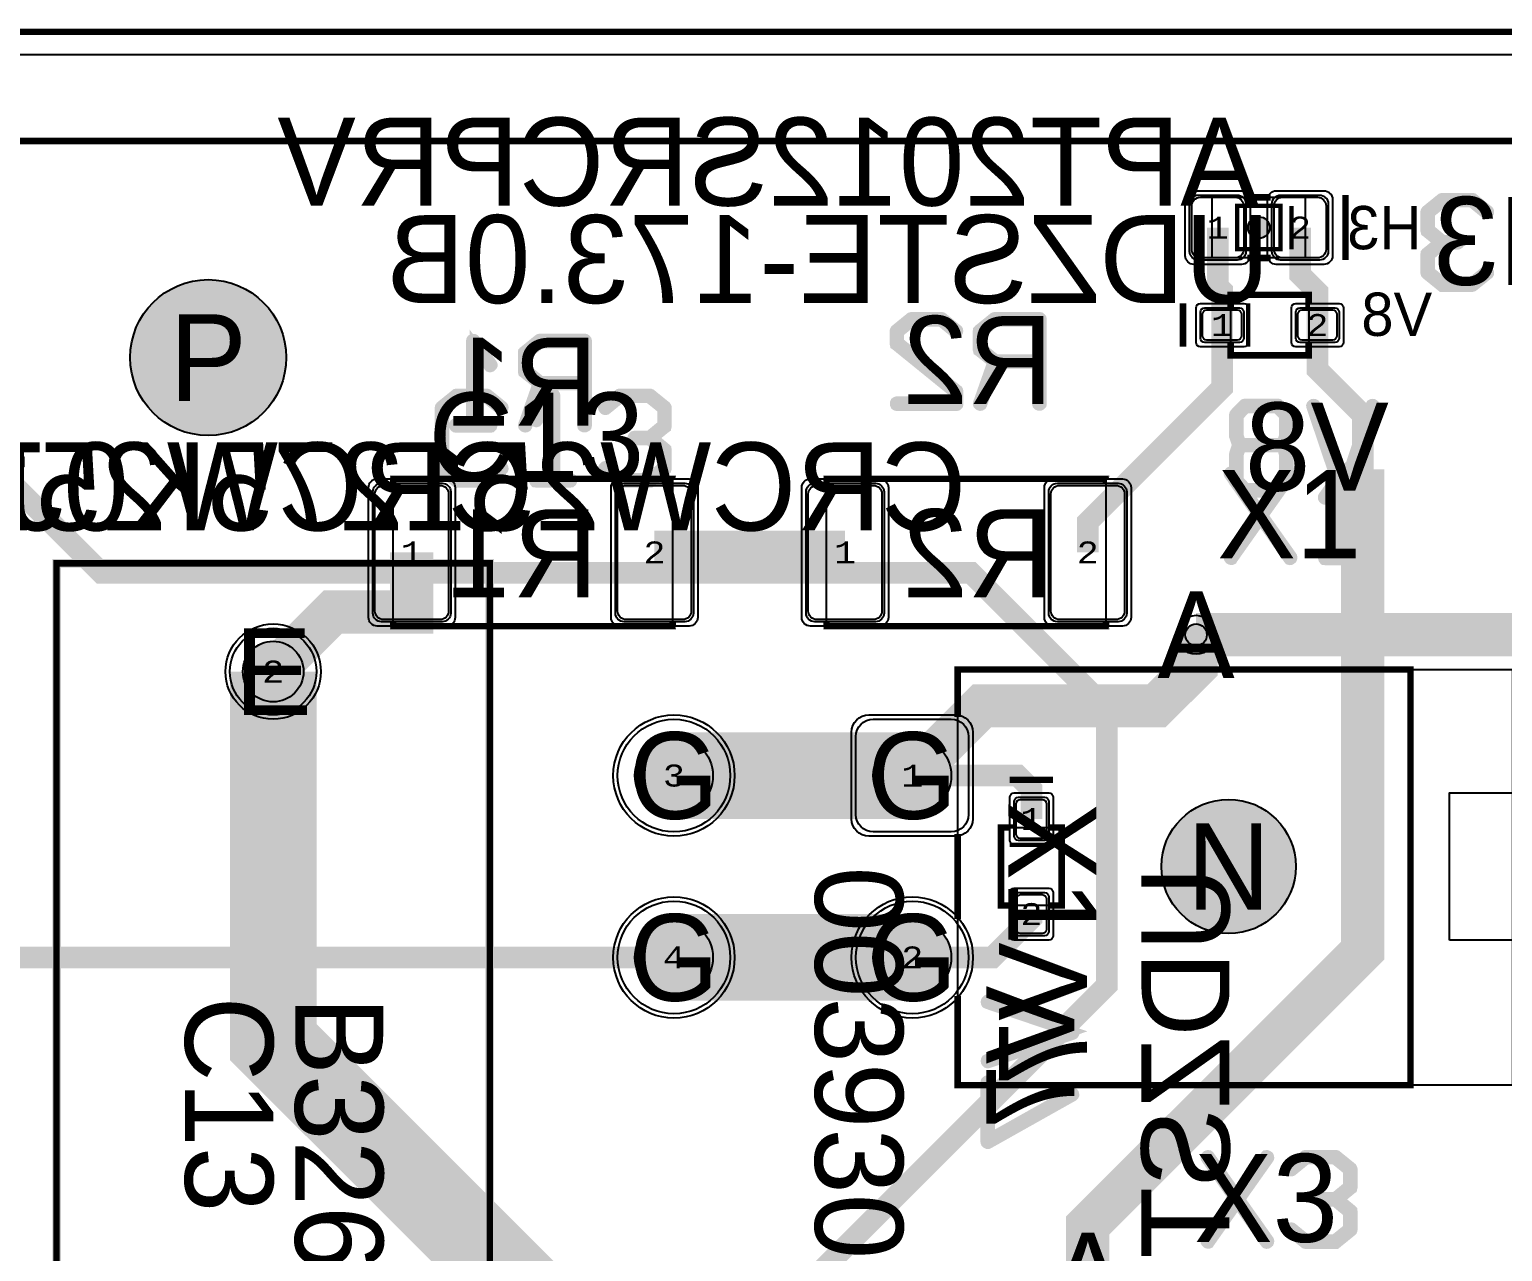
# Model space of a CAD drawing. Extents: x -19 to 284, y -54 to 100.
# Drawn here: x 225.88 to 259.87, y 71.86 to 100.08 of the extents above; entities that cross this region are included whole.
import ezdxf
from ezdxf.enums import TextEntityAlignment as Align

# ---------------------------------------------------------------- set-up
doc = ezdxf.new("R2010")
doc.units = 0
doc.header["$MEASUREMENT"] = 0
for name, color, linetype in [('ASSEMBLY_OUTLINES_BTM', 191, 'CONTINUOUS'), ('ASSEMBLY_OUTLINES_TOP', 102, 'CONTINUOUS'), ('ASSEMBLY_PART_NUMBERS_BTM', 191, 'CONTINUOUS'), ('ASSEMBLY_PART_NUMBERS_TOP', 102, 'CONTINUOUS'), ('ASSEMBLY_REF_DES_BTM', 191, 'CONTINUOUS'), ('ASSEMBLY_REF_DES_TOP', 102, 'CONTINUOUS'), ('BOARD_OUTLINE', 10, 'CONTINUOUS'), ('DRILL_DRAWING', 21, 'CONTINUOUS'), ('GENERATED_SILKSCREEN_BTM', 255, 'CONTINUOUS'), ('GENERATED_SILKSCREEN_TOP', 140, 'CONTINUOUS'), ('MANUFACTURING_OUTLINES', 10, 'CONTINUOUS'), ('MOUNTING_HOLES_LAYER_BOT17', 42, 'CONTINUOUS'), ('MOUNTING_HOLES_LAYER_TOP', 42, 'CONTINUOUS'), ('PART_HOLES_LAYER_BOTTOM', 30, 'CONTINUOUS'), ('PART_HOLES_LAYER_TOP', 30, 'CONTINUOUS'), ('PART_PADS_LAYER_BOTTOM', 230, 'CONTINUOUS'), ('PART_PADS_LAYER_TOP', 150, 'CONTINUOUS'), ('PART_PADS_SMD_BTM', 230, 'CONTINUOUS'), ('PIN_NUMBERS_BTM', 8, 'CONTINUOUS'), ('PIN_NUMBERS_TOP', 8, 'CONTINUOUS'), ('PLACEMENT_OUTLINES_BTM', 222, 'CONTINUOUS'), ('PLACEMENT_OUTLINES_TOP', 130, 'CONTINUOUS'), ('ROUTE_BORDER', 151, 'CONTINUOUS'), ('SILKSCREEN_OUTLINES_BTM', 211, 'CONTINUOUS'), ('SILKSCREEN_OUTLINES_TOP', 150, 'CONTINUOUS'), ('SILKSCREEN_REF_DES_BTM', 211, 'CONTINUOUS'), ('SILKSCREEN_REF_DES_TOP', 150, 'CONTINUOUS'), ('SOLDERMASK_PADS_BTM', 12, 'CONTINUOUS'), ('SOLDERMASK_PADS_TOP', 180, 'CONTINUOUS'), ('SOLDERPASTE_PADS_BTM', 12, 'CONTINUOUS'), ('TRACES_LAYER_BOTTOM', 230, 'CONTINUOUS'), ('TRACES_LAYER_TOP', 150, 'CONTINUOUS'), ('VIA_HOLES_LAYER_BOTTOM', 30, 'CONTINUOUS'), ('VIA_HOLES_LAYER_TOP', 30, 'CONTINUOUS'), ('VIA_PADS_LAYER_BOTTOM', 230, 'CONTINUOUS'), ('VIA_PADS_LAYER_TOP', 150, 'CONTINUOUS')]:
    doc.layers.add(name, color=color, linetype=linetype)
doc.styles.add('COURIER_NEW', font='COUR.TTF')
doc.styles.add('VERIBEST_GERBER_0', font='txt')

msp = doc.modelspace()

# ---------------------------------------------------------------- hatches: boundary and pattern name
at = {"layer": 'ASSEMBLY_OUTLINES_BTM'}
h = msp.add_hatch(color=256, dxfattribs=at)
edge = h.paths.add_edge_path()
edge.add_arc((254.25, 95.5), 0.25, 0, 360)
at = {"layer": 'MOUNTING_HOLES_LAYER_BOT17'}
h = msp.add_hatch(color=256, dxfattribs=at)
edge = h.paths.add_edge_path()
edge.add_arc((230, 92.5), 1.8, 0, 360)
h = msp.add_hatch(color=256, dxfattribs=at)
edge = h.paths.add_edge_path()
edge.add_arc((253.55, 80.75), 1.55, 0, 360)
at = {"layer": 'MOUNTING_HOLES_LAYER_TOP'}
h = msp.add_hatch(color=256, dxfattribs=at)
edge = h.paths.add_edge_path()
edge.add_arc((230, 92.5), 1.8, 0, 360)
h = msp.add_hatch(color=256, dxfattribs=at)
edge = h.paths.add_edge_path()
edge.add_arc((253.55, 80.75), 1.55, 0, 360)
at = {"layer": 'PART_HOLES_LAYER_BOTTOM'}
h = msp.add_hatch(color=256, dxfattribs=at)
edge = h.paths.add_edge_path()
edge.add_arc((231.5, 85.25), 0.7, 0, 360)
h = msp.add_hatch(color=256, dxfattribs=at)
edge = h.paths.add_edge_path()
edge.add_arc((240.75, 82.85), 0.9, 0, 360)
h = msp.add_hatch(color=256, dxfattribs=at)
edge = h.paths.add_edge_path()
edge.add_arc((246.25, 82.85), 0.9, 0, 360)
h = msp.add_hatch(color=256, dxfattribs=at)
edge = h.paths.add_edge_path()
edge.add_arc((240.75, 78.65), 0.9, 0, 360)
h = msp.add_hatch(color=256, dxfattribs=at)
edge = h.paths.add_edge_path()
edge.add_arc((246.25, 78.65), 0.9, 0, 360)
at = {"layer": 'PART_HOLES_LAYER_TOP'}
h = msp.add_hatch(color=256, dxfattribs=at)
edge = h.paths.add_edge_path()
edge.add_arc((231.5, 85.25), 0.7, 0, 360)
h = msp.add_hatch(color=256, dxfattribs=at)
edge = h.paths.add_edge_path()
edge.add_arc((240.75, 82.85), 0.9, 0, 360)
h = msp.add_hatch(color=256, dxfattribs=at)
edge = h.paths.add_edge_path()
edge.add_arc((246.25, 82.85), 0.9, 0, 360)
h = msp.add_hatch(color=256, dxfattribs=at)
edge = h.paths.add_edge_path()
edge.add_arc((240.75, 78.65), 0.9, 0, 360)
h = msp.add_hatch(color=256, dxfattribs=at)
edge = h.paths.add_edge_path()
edge.add_arc((246.25, 78.65), 0.9, 0, 360)
at = {"layer": 'VIA_HOLES_LAYER_BOTTOM'}
h = msp.add_hatch(color=256, dxfattribs=at)
edge = h.paths.add_edge_path()
edge.add_arc((252.8, 86.1), 0.25, 0, 360)
at = {"layer": 'VIA_HOLES_LAYER_TOP'}
h = msp.add_hatch(color=256, dxfattribs=at)
edge = h.paths.add_edge_path()
edge.add_arc((252.8, 86.1), 0.25, 0, 360)

# ---------------------------------------------------------------- linework, layer by layer
at = {"layer": 'ASSEMBLY_OUTLINES_BTM'}
for points in [[(253.17, 94.8), (253.17, 96.2), (255.32, 96.2), (255.32, 94.8)], [(253.6, 92.55), (253.6, 93.95), (255.4, 93.95), (255.4, 92.55)], [(234.27, 86.3), (234.27, 89.7), (240.72, 89.7), (240.72, 86.3)], [(244.27, 86.3), (244.27, 89.7), (250.72, 89.7), (250.72, 86.3)], [(248.3, 79.85), (248.3, 81.65), (249.7, 81.65), (249.7, 79.85)]]:
    msp.add_lwpolyline(points, close=True, dxfattribs=at)
at = {"layer": 'ASSEMBLY_OUTLINES_BTM', "const_width": 0.1}
msp.add_lwpolyline([(253.75, 95), (253.75, 96), (254.75, 96), (254.75, 95)], close=True, dxfattribs=at)
for points in [[(255, 95), (255, 96)], [(254, 92.75), (254, 93.75)], [(248.5, 81.25), (249.5, 81.25)]]:
    msp.add_lwpolyline(points, dxfattribs=at)
at = {"layer": 'ASSEMBLY_OUTLINES_BTM'}
msp.add_circle((254.25, 95.5), 0.25, dxfattribs=at)
at = {"layer": 'ASSEMBLY_OUTLINES_TOP', "const_width": 0.2}
msp.add_lwpolyline([(226.5, 67.75), (226.5, 87.75), (236.5, 87.75), (236.5, 67.75)], close=True, dxfattribs=at)
at = {"layer": 'ASSEMBLY_OUTLINES_TOP'}
for points in [[(247.3, 75.7), (247.3, 85.3), (260.1, 85.3), (260.1, 75.7)], [(258.65, 79.05), (258.65, 82.45), (260.1, 82.45), (260.1, 79.05)]]:
    msp.add_lwpolyline(points, close=True, dxfattribs=at)
at = {"layer": 'BOARD_OUTLINE', "const_width": 0.1}
msp.add_lwpolyline([(0, 1.5), (0, 98.5, -0.414213562), (1.5, 100), (278.5, 100, -0.414213562), (280, 98.5), (280, 1.5, -0.414213562), (278.5, 0), (1.5, 0, -0.414213562)], format="xyb", close=True, dxfattribs=at)
at = {"layer": 'GENERATED_SILKSCREEN_BTM'}
for points, const_width in [([(0.25, 97.5), (279.75, 97.5)], 0.15), ([(256.25, 94.75), (256.25, 96.25)], 0.15), ([(259.195776, 94.151584), (259.539184, 94.429968), (259.54528, 94.434032), (259.549344, 94.440128), (259.551376, 94.446224), (259.551376, 94.45232), (259.549344, 94.466544), (259.541216, 94.480768), (259.531056, 94.490928), (259.518864, 94.499056), (259.50464, 94.501088), (259.490416, 94.497024), (259.1592, 94.226768), (258.502864, 94.226768), (258.185872, 94.4828), (258.185872, 94.860752), (258.4988, 95.118816), (258.836112, 95.118816), (258.852368, 95.12288), (258.862528, 95.131008), (258.868624, 95.145232), (258.870656, 95.159456), (258.868624, 95.17368), (258.862528, 95.185872), (258.852368, 95.196032), (258.836112, 95.200096), (258.4988, 95.200096), (258.185872, 95.45816), (258.185872, 95.836112), (258.502864, 96.092144), (259.1592, 96.092144), (259.490416, 95.821888), (259.50464, 95.817824), (259.518864, 95.819856), (259.531056, 95.825952), (259.541216, 95.838144), (259.549344, 95.850336), (259.551376, 95.86456), (259.551376, 95.872688), (259.549344, 95.878784), (259.54528, 95.88488), (259.539184, 95.888944), (259.195776, 96.167328), (259.18968, 96.16936), (259.183584, 96.171392), (259.181552, 96.173424), (259.173424, 96.175456), (258.48864, 96.175456), (258.47848, 96.173424), (258.474416, 96.171392), (258.470352, 96.16936), (258.462224, 96.167328), (258.118816, 95.888944), (258.11272, 95.878784), (258.110688, 95.870656), (258.106624, 95.86456), (258.104592, 95.856432), (258.104592, 95.43784), (258.106624, 95.431744), (258.110688, 95.41752), (258.11272, 95.40736), (258.118816, 95.403296), (258.41752, 95.159456), (258.118816, 94.915616), (258.116784, 94.911552), (258.11272, 94.907488), (258.110688, 94.905456), (258.110688, 94.901392), (258.106624, 94.887168), (258.104592, 94.881072), (258.104592, 94.46248), (258.106624, 94.45232), (258.110688, 94.444192), (258.11272, 94.436064), (258.118816, 94.429968), (258.462224, 94.151584), (258.470352, 94.14752), (258.472384, 94.145488), (258.47848, 94.145488), (258.480512, 94.143456), (258.482544, 94.143456), (258.48864, 94.143456), (259.173424, 94.143456), (259.181552, 94.145488), (259.18968, 94.14752), (259.195776, 94.151584)], 0.254), ([(246.210192, 93.417328), (245.868816, 93.138944), (245.86272, 93.128784), (245.860688, 93.120656), (245.856624, 93.11456), (245.854592, 93.106432), (245.854592, 92.828048), (245.856624, 92.81992), (245.860688, 92.807728), (245.86272, 92.797568), (245.868816, 92.793504), (247.222128, 91.694192), (247.222128, 91.476768), (245.895232, 91.476768), (245.881008, 91.472704), (245.868816, 91.464576), (245.86272, 91.450352), (245.860688, 91.434096), (245.86272, 91.419872), (245.868816, 91.405648), (245.881008, 91.39752), (245.895232, 91.393456), (247.2648, 91.393456), (247.281056, 91.39752), (247.291216, 91.40768), (247.301376, 91.41784), (247.30544, 91.434096), (247.30544, 91.71248), (247.303408, 91.718576), (247.299344, 91.7328), (247.29528, 91.738896), (247.293248, 91.74296), (247.287152, 91.747024), (245.935872, 92.848368), (245.935872, 93.086112), (246.252864, 93.342144), (246.9092, 93.342144), (247.240416, 93.071888), (247.25464, 93.067824), (247.268864, 93.069856), (247.281056, 93.075952), (247.291216, 93.088144), (247.297312, 93.100336), (247.299344, 93.11456), (247.297312, 93.128784), (247.293248, 93.13488), (247.287152, 93.138944), (246.945776, 93.417328), (246.937648, 93.41936), (246.933584, 93.421392), (246.92952, 93.423424), (246.921392, 93.425456), (246.236608, 93.425456), (246.22848, 93.423424), (246.224416, 93.421392), (246.21832, 93.41936), (246.210192, 93.417328)], 0.254), ([(247.787024, 92.653296), (247.780928, 92.65736), (247.778896, 92.66752), (247.774832, 92.67768), (247.7728, 92.68784), (247.7728, 93.106432), (247.774832, 93.116592), (247.778896, 93.122688), (247.778896, 93.128784), (247.780928, 93.130816), (247.784992, 93.132848), (247.787024, 93.136912), (248.132464, 93.417328), (248.142624, 93.421392), (248.150752, 93.423424), (248.15888, 93.425456), (249.183008, 93.425456), (249.201296, 93.421392), (249.213488, 93.411232), (249.223648, 93.39904), (249.227712, 93.384816), (249.227712, 91.434096), (249.223648, 91.41784), (249.213488, 91.40768), (249.201296, 91.401584), (249.187072, 91.399552), (249.170816, 91.401584), (249.156592, 91.40768), (249.146432, 91.41784), (249.142368, 91.434096), (249.142368, 92.368816), (248.187328, 92.368816), (247.85408, 91.421904), (247.845952, 91.40768), (247.831728, 91.399552), (247.817504, 91.39752), (247.80328, 91.401584), (247.791088, 91.40768), (247.780928, 91.41784), (247.776864, 91.432064), (247.778896, 91.44832), (248.112144, 92.395232), (247.787024, 92.653296)], 0.254), ([(252.5, 92.75), (252.5, 93.75)], 0.15), ([(249.142368, 93.342144), (248.171072, 93.342144), (247.85408, 93.086112), (247.85408, 92.70816), (248.171072, 92.450096), (249.142368, 92.450096), (249.142368, 93.342144)], 0.254), ([(236.513848, 90.976768), (236.530104, 90.972704), (236.540264, 90.964576), (236.544328, 90.950352), (236.54636, 90.934096), (236.544328, 90.919872), (236.540264, 90.905648), (236.530104, 90.895488), (236.513848, 90.893456), (235.721368, 90.893456), (235.707144, 90.895488), (235.694952, 90.905648), (235.688856, 90.919872), (235.686824, 90.934096), (235.688856, 90.950352), (235.694952, 90.964576), (235.707144, 90.972704), (235.721368, 90.976768), (236.079, 90.976768), (236.079, 92.884816), (236.081032, 92.89904), (236.087128, 92.9092), (236.097288, 92.915296), (236.111512, 92.917328), (236.121672, 92.91936), (236.131832, 92.91936), (236.13996, 92.915296), (236.148088, 92.907168), (236.544328, 92.3504), (236.548392, 92.342272), (236.550424, 92.336176), (236.550424, 92.321952), (236.544328, 92.30976), (236.534168, 92.2996), (236.521976, 92.291472), (236.507752, 92.287408), (236.499624, 92.287408), (236.493528, 92.28944), (236.483368, 92.301632), (236.158248, 92.7568), (236.158248, 90.976768), (236.513848, 90.976768)], 0.254), ([(237.28804, 92.153296), (237.281944, 92.15736), (237.279912, 92.16752), (237.275848, 92.17768), (237.273816, 92.18784), (237.273816, 92.606432), (237.275848, 92.616592), (237.279912, 92.622688), (237.279912, 92.628784), (237.281944, 92.630816), (237.286008, 92.632848), (237.28804, 92.636912), (237.63348, 92.917328), (237.64364, 92.921392), (237.651768, 92.923424), (237.659896, 92.925456), (238.684024, 92.925456), (238.702312, 92.921392), (238.714504, 92.911232), (238.724664, 92.89904), (238.728728, 92.884816), (238.728728, 90.934096), (238.724664, 90.91784), (238.714504, 90.90768), (238.702312, 90.901584), (238.688088, 90.899552), (238.671832, 90.901584), (238.657608, 90.90768), (238.647448, 90.91784), (238.643384, 90.934096), (238.643384, 91.868816), (237.688344, 91.868816), (237.355096, 90.921904), (237.346968, 90.90768), (237.332744, 90.899552), (237.31852, 90.89752), (237.304296, 90.901584), (237.292104, 90.90768), (237.281944, 90.91784), (237.27788, 90.932064), (237.279912, 90.94832), (237.61316, 91.895232), (237.28804, 92.153296)], 0.254), ([(238.643384, 92.842144), (237.672088, 92.842144), (237.355096, 92.586112), (237.355096, 92.20816), (237.672088, 91.950096), (238.643384, 91.950096), (238.643384, 92.842144)], 0.254), ([(253.692984, 90.675648), (253.758008, 90.480576), (253.692984, 90.285504), (253.692984, 90.279408), (253.690952, 90.27128), (253.690952, 89.643392), (253.690952, 89.637296), (253.692984, 89.6312), (253.695016, 89.623072), (253.703144, 89.614944), (253.906344, 89.405648), (253.916504, 89.39752), (253.926664, 89.395488), (253.934792, 89.393456), (254.680536, 89.393456), (254.686632, 89.393456), (254.692728, 89.395488), (254.700856, 89.39752), (254.708984, 89.405648), (254.912184, 89.614944), (254.922344, 89.623072), (254.924376, 89.6312), (254.924376, 89.643392), (254.924376, 90.27128), (254.924376, 90.279408), (254.924376, 90.283472), (254.922344, 90.285504), (254.85732, 90.480576), (254.922344, 90.675648), (254.924376, 90.67768), (254.924376, 90.689872), (254.924376, 91.177552), (254.924376, 91.18568), (254.922344, 91.19584), (254.912184, 91.206), (254.708984, 91.415296), (254.700856, 91.421392), (254.692728, 91.423424), (254.686632, 91.425456), (254.680536, 91.425456), (253.934792, 91.425456), (253.926664, 91.423424), (253.916504, 91.421392), (253.906344, 91.415296), (253.703144, 91.206), (253.695016, 91.193808), (253.692984, 91.18568), (253.690952, 91.177552), (253.690952, 90.689872), (253.690952, 90.681744), (253.692984, 90.67768), (253.692984, 90.675648)], 0.254), ([(254.843096, 91.1552), (254.843096, 90.693936), (254.788232, 90.519184), (253.83116, 90.519184), (253.772232, 90.693936), (253.772232, 91.1552), (253.95308, 91.342144), (254.660216, 91.342144), (254.843096, 91.1552)], 0.254), ([(256.165928, 89.393456), (256.220792, 89.393456), (256.232984, 89.395488), (256.243144, 89.401584), (256.255336, 89.409712), (256.257368, 89.421904), (256.917768, 91.370592), (256.9198, 91.37872), (256.9198, 91.386848), (256.917768, 91.392944), (256.913704, 91.39904), (256.901512, 91.4092), (256.887288, 91.417328), (256.873064, 91.41936), (256.85884, 91.417328), (256.846648, 91.411232), (256.83852, 91.397008), (256.194376, 89.480832), (255.546168, 91.397008), (255.53804, 91.411232), (255.525848, 91.417328), (255.511624, 91.41936), (255.4974, 91.417328), (255.483176, 91.4092), (255.473016, 91.39904), (255.468952, 91.386848), (255.470984, 91.370592), (256.12732, 89.421904), (256.133416, 89.409712), (256.145608, 89.401584), (256.153736, 89.395488), (256.165928, 89.393456)], 0.254), ([(254.843096, 90.263152), (254.843096, 89.66168), (254.660216, 89.476768), (253.95308, 89.476768), (253.772232, 89.66168), (253.772232, 90.263152), (253.83116, 90.437904), (254.788232, 90.437904), (254.843096, 90.263152)], 0.254), ([(248.5, 82.75), (249.5, 82.75)], 0.15), ([(249.983872, 76.91288), (249.983872, 76.969776), (249.98184, 76.981968), (249.975744, 76.992128), (249.967616, 77.002288), (249.955424, 77.006352), (248.006736, 77.666752), (247.99048, 77.666752), (247.978288, 77.660656), (247.968128, 77.650496), (247.96, 77.636272), (247.957968, 77.622048), (247.96, 77.607824), (247.966096, 77.595632), (247.98032, 77.587504), (249.896496, 76.94336), (247.98032, 76.295152), (247.966096, 76.287024), (247.96, 76.274832), (247.957968, 76.260608), (247.96, 76.246384), (247.968128, 76.23216), (247.978288, 76.222), (247.99048, 76.217936), (248.006736, 76.219968), (249.955424, 76.876304), (249.967616, 76.8824), (249.975744, 76.89256), (249.98184, 76.90272), (249.983872, 76.91288)], 0.254), ([(249.922912, 75.525024), (249.937136, 75.529088), (249.95136, 75.527056), (249.963552, 75.516896), (249.97168, 75.506736), (249.975744, 75.492512), (249.977776, 75.478288), (249.97168, 75.466096), (249.96152, 75.455936), (248.012832, 74.360688), (248.002672, 74.356624), (247.994544, 74.356624), (247.986416, 74.356624), (247.978288, 74.360688), (247.966096, 74.366784), (247.957968, 74.374912), (247.953904, 74.385072), (247.951872, 74.395232), (247.951872, 75.766832), (247.955936, 75.781056), (247.966096, 75.791216), (247.978288, 75.799344), (247.994544, 75.801376), (248.008768, 75.799344), (248.022992, 75.791216), (248.033152, 75.781056), (248.035184, 75.766832), (248.035184, 74.46432), (249.922912, 75.525024)], 0.254)]:
    msp.add_lwpolyline(points, dxfattribs=dict(at, const_width=const_width))
at = {"layer": 'GENERATED_SILKSCREEN_BTM', "const_width": 0.15}
for points in [[(254.519515, 96.200005, 0.000011097), (254.519508, 96.199995), (253.980492, 96.199995, 0.000011097), (253.980485, 96.200005), (254.519515, 96.200005)], [(254.519515, 94.799995), (253.980485, 94.799995, 0.000011097), (253.980492, 94.800005), (254.519508, 94.800005, 0.000011097), (254.519515, 94.799995)], [(255.400005, 93.725), (255.399995, 93.725), (255.399995, 93.949995), (253.600005, 93.949995), (253.600005, 93.725), (253.599995, 93.725), (253.599995, 93.95, -0.414213562), (253.6, 93.950005), (255.4, 93.950005, -0.414213562), (255.400005, 93.95), (255.400005, 93.725)], [(255.400005, 92.55, -0.414213562), (255.4, 92.549995), (253.6, 92.549995, -0.414213562), (253.599995, 92.55), (253.599995, 92.775), (253.600005, 92.775), (253.600005, 92.550005), (255.399995, 92.550005), (255.399995, 92.775), (255.400005, 92.775), (255.400005, 92.55)], [(240.720005, 89.675), (240.719995, 89.675), (240.719995, 89.699995), (234.270005, 89.699995), (234.270005, 89.675), (234.269995, 89.675), (234.269995, 89.7, -0.414213562), (234.27, 89.700005), (240.72, 89.700005, -0.414213562), (240.720005, 89.7), (240.720005, 89.675)], [(250.720005, 89.675), (250.719995, 89.675), (250.719995, 89.699995), (244.270005, 89.699995), (244.270005, 89.675), (244.269995, 89.675), (244.269995, 89.7, -0.414213562), (244.27, 89.700005), (250.72, 89.700005, -0.414213562), (250.720005, 89.7), (250.720005, 89.675)], [(240.720005, 86.3, -0.414213562), (240.72, 86.299995), (234.27, 86.299995, -0.414213562), (234.269995, 86.3), (234.269995, 86.325), (234.270005, 86.325), (234.270005, 86.300005), (240.719995, 86.300005), (240.719995, 86.325), (240.720005, 86.325), (240.720005, 86.3)], [(250.720005, 86.3, -0.414213562), (250.72, 86.299995), (244.27, 86.299995, -0.414213562), (244.269995, 86.3), (244.269995, 86.325), (244.270005, 86.325), (244.270005, 86.300005), (250.719995, 86.300005), (250.719995, 86.325), (250.720005, 86.325), (250.720005, 86.3)], [(248.525, 81.649995), (248.300005, 81.649995), (248.300005, 79.850005), (248.525, 79.850005), (248.525, 79.849995), (248.3, 79.849995, -0.414213562), (248.299995, 79.85), (248.299995, 81.65, -0.414213562), (248.3, 81.650005), (248.525, 81.650005), (248.525, 81.649995)], [(249.700005, 79.85, -0.414213562), (249.7, 79.849995), (249.475, 79.849995), (249.475, 79.850005), (249.699995, 79.850005), (249.699995, 81.649995), (249.475, 81.649995), (249.475, 81.650005), (249.7, 81.650005, -0.414213562), (249.700005, 81.65), (249.700005, 79.85)]]:
    msp.add_lwpolyline(points, format="xyb", dxfattribs=at)
at = {"layer": 'GENERATED_SILKSCREEN_TOP'}
for points, const_width in [([(0.25, 97.5), (279.75, 97.5)], 0.15), ([(237.564943, 89.709393), (237.548687, 89.705329), (237.540559, 89.697201), (237.534463, 89.682977), (237.532431, 89.666721), (237.534463, 89.652497), (237.540559, 89.638273), (237.548687, 89.628113), (237.564943, 89.626081), (238.357423, 89.626081), (238.371647, 89.628113), (238.383839, 89.638273), (238.389935, 89.652497), (238.391967, 89.666721), (238.389935, 89.682977), (238.383839, 89.697201), (238.371647, 89.705329), (238.357423, 89.709393), (237.999791, 89.709393), (237.999791, 91.617441), (237.997759, 91.631665), (237.991663, 91.641825), (237.981503, 91.647921), (237.967279, 91.649953), (237.957119, 91.651985), (237.946959, 91.651985), (237.938831, 91.647921), (237.930703, 91.639793), (237.534463, 91.083025), (237.528367, 91.068801), (237.528367, 91.054577), (237.534463, 91.042385), (237.544623, 91.032225), (237.556815, 91.024097), (237.571039, 91.020033), (237.579167, 91.020033), (237.585263, 91.022065), (237.595423, 91.034257), (237.920543, 91.489425), (237.920543, 89.709393), (237.564943, 89.709393)], 0.254), ([(235.715823, 89.634209), (235.374447, 89.912593), (235.364287, 89.918689), (235.362255, 89.926817), (235.358191, 89.934945), (235.356159, 89.945105), (235.356159, 91.339057), (235.358191, 91.349217), (235.362255, 91.357345), (235.366319, 91.361409), (235.368351, 91.365473), (235.372415, 91.371569), (235.715823, 91.649953), (235.721919, 91.651985), (235.728015, 91.654017), (235.730047, 91.656049), (235.738175, 91.658081), (236.422959, 91.658081), (236.433119, 91.656049), (236.437183, 91.654017), (236.443279, 91.651985), (236.449375, 91.649953), (236.792783, 91.371569), (236.800911, 91.361409), (236.804975, 91.345153), (236.802943, 91.332961), (236.798879, 91.322801), (236.792783, 91.314673), (236.782623, 91.306545), (236.772463, 91.300449), (236.762303, 91.298417), (236.752143, 91.298417), (236.744015, 91.304513), (236.408735, 91.574769), (235.752399, 91.574769), (235.439471, 91.318737), (235.439471, 89.965425), (235.752399, 89.709393), (236.408735, 89.709393), (236.744015, 89.979649), (236.752143, 89.983713), (236.762303, 89.985745), (236.772463, 89.983713), (236.782623, 89.977617), (236.792783, 89.969489), (236.798879, 89.959329), (236.802943, 89.947137), (236.804975, 89.934945), (236.800911, 89.922753), (236.792783, 89.912593), (236.449375, 89.634209), (236.441247, 89.630145), (236.439215, 89.628113), (236.433119, 89.628113), (236.431087, 89.626081), (236.429055, 89.626081), (236.422959, 89.626081), (235.738175, 89.626081), (235.730047, 89.628113), (235.721919, 89.630145), (235.715823, 89.634209)], 0.254), ([(239.481119, 89.634209), (239.137711, 89.912593), (239.127551, 89.922753), (239.125519, 89.934945), (239.127551, 89.949169), (239.135679, 89.963393), (239.145839, 89.973553), (239.158031, 89.981681), (239.172255, 89.983713), (239.186479, 89.979649), (239.517695, 89.709393), (240.174031, 89.709393), (240.491023, 89.965425), (240.491023, 90.343377), (240.178095, 90.601441), (239.840783, 90.601441), (239.824527, 90.605505), (239.814367, 90.613633), (239.808271, 90.627857), (239.806239, 90.642081), (239.808271, 90.656305), (239.814367, 90.668497), (239.824527, 90.678657), (239.840783, 90.682721), (240.178095, 90.682721), (240.491023, 90.940785), (240.491023, 91.318737), (240.174031, 91.574769), (239.517695, 91.574769), (239.186479, 91.304513), (239.172255, 91.300449), (239.158031, 91.302481), (239.145839, 91.308577), (239.135679, 91.320769), (239.127551, 91.332961), (239.125519, 91.347185), (239.127551, 91.361409), (239.137711, 91.371569), (239.481119, 91.649953), (239.487215, 91.651985), (239.493311, 91.654017), (239.495343, 91.656049), (239.503471, 91.658081), (240.188255, 91.658081), (240.198415, 91.656049), (240.202479, 91.654017), (240.208575, 91.651985), (240.214671, 91.649953), (240.558079, 91.371569), (240.564175, 91.361409), (240.566207, 91.353281), (240.570271, 91.347185), (240.572303, 91.339057), (240.572303, 90.920465), (240.570271, 90.914369), (240.566207, 90.900145), (240.564175, 90.889985), (240.558079, 90.885921), (240.259375, 90.642081), (240.558079, 90.398241), (240.560111, 90.394177), (240.564175, 90.390113), (240.566207, 90.388081), (240.566207, 90.384017), (240.570271, 90.369793), (240.572303, 90.363697), (240.572303, 89.945105), (240.570271, 89.934945), (240.566207, 89.926817), (240.564175, 89.918689), (240.558079, 89.912593), (240.214671, 89.634209), (240.206543, 89.630145), (240.204511, 89.628113), (240.198415, 89.628113), (240.196383, 89.626081), (240.194351, 89.626081), (240.188255, 89.626081), (239.503471, 89.626081), (239.495343, 89.628113), (239.487215, 89.630145), (239.481119, 89.634209)], 0.254), ([(254.940927, 87.852457), (254.288655, 88.777017), (253.636383, 87.852457), (253.632319, 87.844329), (253.624191, 87.840265), (253.618095, 87.838233), (253.611999, 87.838233), (253.597775, 87.842297), (253.585583, 87.848393), (253.575423, 87.858553), (253.567295, 87.870745), (253.565263, 87.887001), (253.571359, 87.901225), (254.235823, 88.850169), (253.571359, 89.799113), (253.565263, 89.813337), (253.565263, 89.827561), (253.573391, 89.841785), (253.583551, 89.851945), (253.597775, 89.858041), (253.611999, 89.862105), (253.624191, 89.860073), (253.636383, 89.849913), (254.288655, 88.923321), (254.940927, 89.849913), (254.951087, 89.860073), (254.965311, 89.862105), (254.979535, 89.858041), (254.991727, 89.851945), (255.003919, 89.841785), (255.010015, 89.827561), (255.012047, 89.813337), (255.007983, 89.799113), (254.337423, 88.850169), (255.007983, 87.901225), (255.012047, 87.884969), (255.010015, 87.870745), (255.003919, 87.856521), (254.991727, 87.846361), (254.979535, 87.838233), (254.965311, 87.836201), (254.951087, 87.840265), (254.940927, 87.852457)], 0.254), ([(255.776079, 87.917481), (255.759823, 87.913417), (255.751695, 87.905289), (255.745599, 87.891065), (255.743567, 87.874809), (255.745599, 87.860585), (255.751695, 87.846361), (255.759823, 87.836201), (255.776079, 87.834169), (256.568559, 87.834169), (256.582783, 87.836201), (256.594975, 87.846361), (256.601071, 87.860585), (256.603103, 87.874809), (256.601071, 87.891065), (256.594975, 87.905289), (256.582783, 87.913417), (256.568559, 87.917481), (256.210927, 87.917481), (256.210927, 89.825529), (256.208895, 89.839753), (256.202799, 89.849913), (256.192639, 89.856009), (256.178415, 89.858041), (256.168255, 89.860073), (256.158095, 89.860073), (256.149967, 89.856009), (256.141839, 89.847881), (255.745599, 89.291113), (255.739503, 89.276889), (255.739503, 89.262665), (255.745599, 89.250473), (255.755759, 89.240313), (255.767951, 89.232185), (255.782175, 89.228121), (255.790303, 89.228121), (255.796399, 89.230153), (255.806559, 89.242345), (256.131679, 89.697513), (256.131679, 87.917481), (255.776079, 87.917481)], 0.254), ([(254.406383, 72.066897), (253.754111, 72.991457), (253.101839, 72.066897), (253.097775, 72.058769), (253.089647, 72.054705), (253.083551, 72.052673), (253.077455, 72.052673), (253.063231, 72.056737), (253.051039, 72.062833), (253.040879, 72.072993), (253.032751, 72.085185), (253.030719, 72.101441), (253.036815, 72.115665), (253.701279, 73.064609), (253.036815, 74.013553), (253.030719, 74.027777), (253.030719, 74.042001), (253.038847, 74.056225), (253.049007, 74.066385), (253.063231, 74.072481), (253.077455, 74.076545), (253.089647, 74.074513), (253.101839, 74.064353), (253.754111, 73.137761), (254.406383, 74.064353), (254.416543, 74.074513), (254.430767, 74.076545), (254.444991, 74.072481), (254.457183, 74.066385), (254.469375, 74.056225), (254.475471, 74.042001), (254.477503, 74.027777), (254.473439, 74.013553), (253.802879, 73.064609), (254.473439, 72.115665), (254.477503, 72.099409), (254.475471, 72.085185), (254.469375, 72.070961), (254.457183, 72.060801), (254.444991, 72.052673), (254.430767, 72.050641), (254.416543, 72.054705), (254.406383, 72.066897)], 0.254), ([(255.308591, 72.056737), (254.965183, 72.335121), (254.955023, 72.345281), (254.952991, 72.357473), (254.955023, 72.371697), (254.963151, 72.385921), (254.973311, 72.396081), (254.985503, 72.404209), (254.999727, 72.406241), (255.013951, 72.402177), (255.345167, 72.131921), (256.001503, 72.131921), (256.318495, 72.387953), (256.318495, 72.765905), (256.005567, 73.023969), (255.668255, 73.023969), (255.651999, 73.028033), (255.641839, 73.036161), (255.635743, 73.050385), (255.633711, 73.064609), (255.635743, 73.078833), (255.641839, 73.091025), (255.651999, 73.101185), (255.668255, 73.105249), (256.005567, 73.105249), (256.318495, 73.363313), (256.318495, 73.741265), (256.001503, 73.997297), (255.345167, 73.997297), (255.013951, 73.727041), (254.999727, 73.722977), (254.985503, 73.725009), (254.973311, 73.731105), (254.963151, 73.743297), (254.955023, 73.755489), (254.952991, 73.769713), (254.955023, 73.783937), (254.965183, 73.794097), (255.308591, 74.072481), (255.314687, 74.074513), (255.320783, 74.076545), (255.322815, 74.078577), (255.330943, 74.080609), (256.015727, 74.080609), (256.025887, 74.078577), (256.029951, 74.076545), (256.036047, 74.074513), (256.042143, 74.072481), (256.385551, 73.794097), (256.391647, 73.783937), (256.393679, 73.775809), (256.397743, 73.769713), (256.399775, 73.761585), (256.399775, 73.342993), (256.397743, 73.336897), (256.393679, 73.322673), (256.391647, 73.312513), (256.385551, 73.308449), (256.086847, 73.064609), (256.385551, 72.820769), (256.387583, 72.816705), (256.391647, 72.812641), (256.393679, 72.810609), (256.393679, 72.806545), (256.397743, 72.792321), (256.399775, 72.786225), (256.399775, 72.367633), (256.397743, 72.357473), (256.393679, 72.349345), (256.391647, 72.341217), (256.385551, 72.335121), (256.042143, 72.056737), (256.034015, 72.052673), (256.031983, 72.050641), (256.025887, 72.050641), (256.023855, 72.048609), (256.021823, 72.048609), (256.015727, 72.048609), (255.330943, 72.048609), (255.322815, 72.050641), (255.314687, 72.052673), (255.308591, 72.056737)], 0.254)]:
    msp.add_lwpolyline(points, dxfattribs=dict(at, const_width=const_width))
at = {"layer": 'GENERATED_SILKSCREEN_TOP', "const_width": 0.15}
msp.add_lwpolyline([(226.5, 67.75), (226.5, 87.75), (236.5, 87.75), (236.5, 67.75)], close=True, dxfattribs=at)
for points in [[(257.750005, 75.7, -0.414213562), (257.75, 75.699995), (247.3, 75.699995, -0.414213562), (247.299995, 75.7), (247.299995, 77.76223, 0.00000284), (247.300005, 77.762242), (247.300005, 75.700005), (257.749995, 75.700005), (257.749995, 85.299995), (247.300005, 85.299995), (247.300005, 84.200692, 0.000005669), (247.299995, 84.200696), (247.299995, 85.3, -0.414213562), (247.3, 85.300005), (257.75, 85.300005, -0.414213562), (257.750005, 85.3), (257.750005, 75.7)], [(247.300005, 79.537758, 0.00000284), (247.299995, 79.53777), (247.299995, 81.499304, 0.000005669), (247.300005, 81.499308), (247.300005, 79.537758)]]:
    msp.add_lwpolyline(points, format="xyb", dxfattribs=at)
at = {"layer": 'MANUFACTURING_OUTLINES'}
msp.add_lwpolyline([(280.075405, 1.5, -0.414213562), (278.5, -0.075405), (1.5, -0.075405, -0.414213562), (-0.075405, 1.5), (-0.075405, 98.5, -0.414213562), (1.5, 100.075405), (278.5, 100.075405, -0.414213562), (280.075405, 98.5)], format="xyb", close=True, dxfattribs=at)
at = {"layer": 'MOUNTING_HOLES_LAYER_BOT17'}
for centre, radius in [((230, 92.5), 1.8), ((253.55, 80.75), 1.55)]:
    msp.add_circle(centre, radius, dxfattribs=at)
at = {"layer": 'MOUNTING_HOLES_LAYER_TOP'}
for centre, radius in [((230, 92.5), 1.8), ((253.55, 80.75), 1.55)]:
    msp.add_circle(centre, radius, dxfattribs=at)
at = {"layer": 'PART_HOLES_LAYER_BOTTOM'}
for centre, radius in [((231.5, 85.25), 0.7), ((240.75, 82.85), 0.9), ((246.25, 82.85), 0.9), ((240.75, 78.65), 0.9), ((246.25, 78.65), 0.9)]:
    msp.add_circle(centre, radius, dxfattribs=at)
at = {"layer": 'PART_HOLES_LAYER_TOP'}
for centre, radius in [((231.5, 85.25), 0.7), ((240.75, 82.85), 0.9), ((246.25, 82.85), 0.9), ((240.75, 78.65), 0.9), ((246.25, 78.65), 0.9)]:
    msp.add_circle(centre, radius, dxfattribs=at)
at = {"layer": 'PART_PADS_LAYER_BOTTOM'}
msp.add_lwpolyline([(245.35, 81.55, -0.414213562), (244.95, 81.95), (244.95, 83.75, -0.414213562), (245.35, 84.15), (247.15, 84.15, -0.414213562), (247.55, 83.75), (247.55, 81.95, -0.414213562), (247.15, 81.55)], format="xyb", close=True, dxfattribs=at)
for centre, radius in [((231.5, 85.25), 1), ((240.75, 82.85), 1.3), ((240.75, 78.65), 1.3), ((246.25, 78.65), 1.3)]:
    msp.add_circle(centre, radius, dxfattribs=at)
at = {"layer": 'PART_PADS_LAYER_TOP'}
msp.add_lwpolyline([(245.35, 81.55, -0.414213562), (244.95, 81.95), (244.95, 83.75, -0.414213562), (245.35, 84.15), (247.15, 84.15, -0.414213562), (247.55, 83.75), (247.55, 81.95, -0.414213562), (247.15, 81.55)], format="xyb", close=True, dxfattribs=at)
for centre, radius in [((231.5, 85.25), 1), ((240.75, 82.85), 1.3), ((240.75, 78.65), 1.3), ((246.25, 78.65), 1.3)]:
    msp.add_circle(centre, radius, dxfattribs=at)
at = {"layer": 'PART_PADS_SMD_BTM'}
for points in [[(253.75, 96.25, -0.414213562), (253.95, 96.05), (253.95, 94.95, -0.414213562), (253.75, 94.75), (252.85, 94.75, -0.414213562), (252.65, 94.95), (252.65, 96.05, -0.414213562), (252.85, 96.25)], [(255.65, 96.25, -0.414213562), (255.85, 96.05), (255.85, 94.95, -0.414213562), (255.65, 94.75), (254.75, 94.75, -0.414213562), (254.55, 94.95), (254.55, 96.05, -0.414213562), (254.75, 96.25)], [(252.9, 93.55, -0.414213562), (253, 93.65), (253.8, 93.65, -0.414213562), (253.9, 93.55), (253.9, 92.95, -0.414213562), (253.8, 92.85), (253, 92.85, -0.414213562), (252.9, 92.95)], [(255.1, 93.55, -0.414213562), (255.2, 93.65), (256, 93.65, -0.414213562), (256.1, 93.55), (256.1, 92.95, -0.414213562), (256, 92.85), (255.2, 92.85, -0.414213562), (255.1, 92.95)], [(235.4, 89.6, -0.414213562), (235.6, 89.4), (235.6, 86.6, -0.414213562), (235.4, 86.4), (234, 86.4, -0.414213562), (233.8, 86.6), (233.8, 89.4, -0.414213562), (234, 89.6)], [(241, 89.6, -0.414213562), (241.2, 89.4), (241.2, 86.6, -0.414213562), (241, 86.4), (239.6, 86.4, -0.414213562), (239.4, 86.6), (239.4, 89.4, -0.414213562), (239.6, 89.6)], [(245.4, 89.6, -0.414213562), (245.6, 89.4), (245.6, 86.6, -0.414213562), (245.4, 86.4), (244, 86.4, -0.414213562), (243.8, 86.6), (243.8, 89.4, -0.414213562), (244, 89.6)], [(251, 89.6, -0.414213562), (251.2, 89.4), (251.2, 86.6, -0.414213562), (251, 86.4), (249.6, 86.4, -0.414213562), (249.4, 86.6), (249.4, 89.4, -0.414213562), (249.6, 89.6)], [(249.3, 82.35, -0.414213562), (249.4, 82.25), (249.4, 81.45, -0.414213562), (249.3, 81.35), (248.7, 81.35, -0.414213562), (248.6, 81.45), (248.6, 82.25, -0.414213562), (248.7, 82.35)], [(249.3, 80.15, -0.414213562), (249.4, 80.05), (249.4, 79.25, -0.414213562), (249.3, 79.15), (248.7, 79.15, -0.414213562), (248.6, 79.25), (248.6, 80.05, -0.414213562), (248.7, 80.15)]]:
    msp.add_lwpolyline(points, format="xyb", close=True, dxfattribs=at)
at = {"layer": 'PLACEMENT_OUTLINES_BTM'}
for points in [[(253.17, 94.8), (253.17, 96.2), (255.32, 96.2), (255.32, 94.8)], [(253.6, 92.55), (253.6, 93.95), (255.4, 93.95), (255.4, 92.55)], [(234.27, 86.3), (234.27, 89.7), (240.72, 89.7), (240.72, 86.3)], [(244.27, 86.3), (244.27, 89.7), (250.72, 89.7), (250.72, 86.3)], [(248.3, 79.85), (248.3, 81.65), (249.7, 81.65), (249.7, 79.85)]]:
    msp.add_lwpolyline(points, close=True, dxfattribs=at)
at = {"layer": 'PLACEMENT_OUTLINES_TOP'}
for points in [[(226.5, 67.75), (226.5, 87.75), (236.5, 87.75), (236.5, 67.75)], [(247.3, 75.7), (247.3, 85.3), (257.75, 85.3), (257.75, 75.7)]]:
    msp.add_lwpolyline(points, close=True, dxfattribs=at)
at = {"layer": 'ROUTE_BORDER'}
msp.add_lwpolyline([(0.635, 0.635), (0.635, 99.5), (279.5, 99.5), (279.5, 0.635)], close=True, dxfattribs=at)
at = {"layer": 'SILKSCREEN_OUTLINES_BTM'}
msp.add_lwpolyline([(0.25, 97.5), (279.75, 97.5)], dxfattribs=at)
at = {"layer": 'SILKSCREEN_OUTLINES_BTM', "const_width": 0.15}
for points in [[(256.25, 94.75), (256.25, 96.25)], [(252.5, 92.75), (252.5, 93.75)], [(248.5, 82.75), (249.5, 82.75)]]:
    msp.add_lwpolyline(points, dxfattribs=at)
at = {"layer": 'SILKSCREEN_OUTLINES_BTM'}
for points in [[(253.17, 94.8), (253.17, 96.2), (255.32, 96.2), (255.32, 94.8)], [(253.6, 92.55), (253.6, 93.95), (255.4, 93.95), (255.4, 92.55)], [(234.27, 86.3), (234.27, 89.7), (240.72, 89.7), (240.72, 86.3)], [(244.27, 86.3), (244.27, 89.7), (250.72, 89.7), (250.72, 86.3)], [(248.3, 79.85), (248.3, 81.65), (249.7, 81.65), (249.7, 79.85)]]:
    msp.add_lwpolyline(points, close=True, dxfattribs=at)
at = {"layer": 'SILKSCREEN_OUTLINES_TOP'}
msp.add_lwpolyline([(0.25, 97.5), (279.75, 97.5)], dxfattribs=at)
for points in [[(226.5, 67.75), (226.5, 87.75), (236.5, 87.75), (236.5, 67.75)], [(247.3, 75.7), (247.3, 85.3), (257.75, 85.3), (257.75, 75.7)]]:
    msp.add_lwpolyline(points, close=True, dxfattribs=at)
at = {"layer": 'SOLDERMASK_PADS_BTM'}
for points in [[(253.85, 96.35, -0.414213562), (254.05, 96.15), (254.05, 94.85, -0.414213562), (253.85, 94.65), (252.75, 94.65, -0.414213562), (252.55, 94.85), (252.55, 96.15, -0.414213562), (252.75, 96.35)], [(255.75, 96.35, -0.414213562), (255.95, 96.15), (255.95, 94.85, -0.414213562), (255.75, 94.65), (254.65, 94.65, -0.414213562), (254.45, 94.85), (254.45, 96.15, -0.414213562), (254.65, 96.35)], [(252.8, 93.65, -0.414213562), (252.9, 93.75), (253.9, 93.75, -0.414213562), (254, 93.65), (254, 92.85, -0.414213562), (253.9, 92.75), (252.9, 92.75, -0.414213562), (252.8, 92.85)], [(255, 93.65, -0.414213562), (255.1, 93.75), (256.1, 93.75, -0.414213562), (256.2, 93.65), (256.2, 92.85, -0.414213562), (256.1, 92.75), (255.1, 92.75, -0.414213562), (255, 92.85)], [(235.5, 89.7, -0.414213562), (235.7, 89.5), (235.7, 86.5, -0.414213562), (235.5, 86.3), (233.9, 86.3, -0.414213562), (233.7, 86.5), (233.7, 89.5, -0.414213562), (233.9, 89.7)], [(241.1, 89.7, -0.414213562), (241.3, 89.5), (241.3, 86.5, -0.414213562), (241.1, 86.3), (239.5, 86.3, -0.414213562), (239.3, 86.5), (239.3, 89.5, -0.414213562), (239.5, 89.7)], [(245.5, 89.7, -0.414213562), (245.7, 89.5), (245.7, 86.5, -0.414213562), (245.5, 86.3), (243.9, 86.3, -0.414213562), (243.7, 86.5), (243.7, 89.5, -0.414213562), (243.9, 89.7)], [(251.1, 89.7, -0.414213562), (251.3, 89.5), (251.3, 86.5, -0.414213562), (251.1, 86.3), (249.5, 86.3, -0.414213562), (249.3, 86.5), (249.3, 89.5, -0.414213562), (249.5, 89.7)], [(245.25, 81.45, -0.414213562), (244.85, 81.85), (244.85, 83.85, -0.414213562), (245.25, 84.25), (247.25, 84.25, -0.414213562), (247.65, 83.85), (247.65, 81.85, -0.414213562), (247.25, 81.45)], [(249.4, 82.45, -0.414213562), (249.5, 82.35), (249.5, 81.35, -0.414213562), (249.4, 81.25), (248.6, 81.25, -0.414213562), (248.5, 81.35), (248.5, 82.35, -0.414213562), (248.6, 82.45)], [(249.4, 80.25, -0.414213562), (249.5, 80.15), (249.5, 79.15, -0.414213562), (249.4, 79.05), (248.6, 79.05, -0.414213562), (248.5, 79.15), (248.5, 80.15, -0.414213562), (248.6, 80.25)]]:
    msp.add_lwpolyline(points, format="xyb", close=True, dxfattribs=at)
for centre, radius in [((231.5, 85.25), 1.1), ((240.75, 82.85), 1.4), ((240.75, 78.65), 1.4), ((246.25, 78.65), 1.4)]:
    msp.add_circle(centre, radius, dxfattribs=at)
at = {"layer": 'SOLDERMASK_PADS_TOP'}
msp.add_lwpolyline([(245.25, 81.45, -0.414213562), (244.85, 81.85), (244.85, 83.85, -0.414213562), (245.25, 84.25), (247.25, 84.25, -0.414213562), (247.65, 83.85), (247.65, 81.85, -0.414213562), (247.25, 81.45)], format="xyb", close=True, dxfattribs=at)
for centre, radius in [((231.5, 85.25), 1.1), ((240.75, 82.85), 1.4), ((240.75, 78.65), 1.4), ((246.25, 78.65), 1.4)]:
    msp.add_circle(centre, radius, dxfattribs=at)
at = {"layer": 'SOLDERPASTE_PADS_BTM'}
for points in [[(253.7, 96.2, -0.414213562), (253.9, 96), (253.9, 95, -0.414213562), (253.7, 94.8), (252.9, 94.8, -0.414213562), (252.7, 95), (252.7, 96, -0.414213562), (252.9, 96.2)], [(255.6, 96.2, -0.414213562), (255.8, 96), (255.8, 95, -0.414213562), (255.6, 94.8), (254.8, 94.8, -0.414213562), (254.6, 95), (254.6, 96, -0.414213562), (254.8, 96.2)], [(252.95, 93.5, -0.414213562), (253.05, 93.6), (253.75, 93.6, -0.414213562), (253.85, 93.5), (253.85, 93, -0.414213562), (253.75, 92.9), (253.05, 92.9, -0.414213562), (252.95, 93)], [(255.15, 93.5, -0.414213562), (255.25, 93.6), (255.95, 93.6, -0.414213562), (256.05, 93.5), (256.05, 93, -0.414213562), (255.95, 92.9), (255.25, 92.9, -0.414213562), (255.15, 93)], [(235.35, 89.55, -0.414213562), (235.55, 89.35), (235.55, 86.65, -0.414213562), (235.35, 86.45), (234.05, 86.45, -0.414213562), (233.85, 86.65), (233.85, 89.35, -0.414213562), (234.05, 89.55)], [(240.95, 89.55, -0.414213562), (241.15, 89.35), (241.15, 86.65, -0.414213562), (240.95, 86.45), (239.65, 86.45, -0.414213562), (239.45, 86.65), (239.45, 89.35, -0.414213562), (239.65, 89.55)], [(245.35, 89.55, -0.414213562), (245.55, 89.35), (245.55, 86.65, -0.414213562), (245.35, 86.45), (244.05, 86.45, -0.414213562), (243.85, 86.65), (243.85, 89.35, -0.414213562), (244.05, 89.55)], [(250.95, 89.55, -0.414213562), (251.15, 89.35), (251.15, 86.65, -0.414213562), (250.95, 86.45), (249.65, 86.45, -0.414213562), (249.45, 86.65), (249.45, 89.35, -0.414213562), (249.65, 89.55)], [(249.25, 82.3, -0.414213562), (249.35, 82.2), (249.35, 81.5, -0.414213562), (249.25, 81.4), (248.75, 81.4, -0.414213562), (248.65, 81.5), (248.65, 82.2, -0.414213562), (248.75, 82.3)], [(249.25, 80.1, -0.414213562), (249.35, 80), (249.35, 79.3, -0.414213562), (249.25, 79.2), (248.75, 79.2, -0.414213562), (248.65, 79.3), (248.65, 80, -0.414213562), (248.75, 80.1)]]:
    msp.add_lwpolyline(points, format="xyb", close=True, dxfattribs=at)
at = {"layer": 'TRACES_LAYER_BOTTOM'}
for points, const_width in [([(253.3, 95.5), (253.3, 94.15), (253.4, 94.05), (253.4, 93.25)], 0.5), ([(255.6, 93.25), (255.6, 94.018176), (255.2, 94.418176), (255.2, 95.5)], 0.5), ([(253.4, 93.25), (253.4, 91.8), (250.3, 88.7), (250.3, 88)], 0.5), ([(256.646304, 89.923367), (256.646304, 91.178696), (255.6, 92.225), (255.6, 93.25)], 0.5), ([(256.646304, 89.923367), (256.646304, 78.807252), (250.3, 72.460948), (250.3, 71.3)], 1), ([(234.7, 88), (234.7, 86.625157), (232.875157, 86.625157), (231.5, 85.25)], 1), ([(244.7, 88), (240.3, 88)], 1), ([(246.25, 82.85), (247.859469, 84.459469), (251.887801, 84.459469), (252.8, 85.371668), (252.8, 86.1)], 1), ([(231.5, 85.25), (231.5, 76.7), (240.5, 67.7)], 2), ([(240.75, 82.85), (246.25, 82.85)], 2), ([(249, 81.85), (249, 82.535348), (248.685348, 82.85), (246.25, 82.85)], 0.5), ([(246.25, 78.65), (248.1, 78.65), (249, 79.55), (249, 79.65)], 0.5), ([(246.25, 78.65), (240.75, 78.65)], 2)]:
    msp.add_lwpolyline(points, dxfattribs=dict(at, const_width=const_width))
at = {"layer": 'TRACES_LAYER_TOP'}
for points, const_width in [([(240.5, 63.5), (241.703761, 64.703761), (241.708674, 64.703761), (243.095163, 66.09025), (243.095163, 70.361578), (250.744165, 78.01058), (250.744165, 84.392258), (247.605249, 87.531174), (227.530067, 87.531174), (219.761241, 95.3), (133.7, 95.3)], 0.5), ([(59.4, 10.5), (59.4, 7.602641), (63.580209, 3.422432), (128.973946, 3.422432), (128.998565, 3.447051), (241.250814, 3.447051), (247.77999, 9.976227), (266.052237, 9.976227), (275.964952, 19.888942), (275.964952, 70.799765), (260.664717, 86.1), (252.8, 86.1)], 1), ([(240.75, 78.65), (225.524131, 78.65), (221.09739, 74.223259), (217.421535, 74.223259), (217.405675, 74.207399)], 0.5)]:
    msp.add_lwpolyline(points, dxfattribs=dict(at, const_width=const_width))
at = {"layer": 'VIA_HOLES_LAYER_BOTTOM'}
msp.add_circle((252.8, 86.1), 0.25, dxfattribs=at)
at = {"layer": 'VIA_HOLES_LAYER_TOP'}
msp.add_circle((252.8, 86.1), 0.25, dxfattribs=at)
at = {"layer": 'VIA_PADS_LAYER_BOTTOM'}
msp.add_circle((252.8, 86.1), 0.45, dxfattribs=at)
at = {"layer": 'VIA_PADS_LAYER_TOP'}
msp.add_circle((252.8, 86.1), 0.45, dxfattribs=at)

# ---------------------------------------------------------------- texts
at = {"layer": 'ASSEMBLY_PART_NUMBERS_BTM', "style": 'VERIBEST_GERBER_0', "text_generation_flag": 2}
for s, p in [('APT2012SRCPRV', (254.25, 98.04)), ('UDZSTE-173.0B', (254.5, 95.79)), ('CRCW251275K0JNEG', (237.5, 90.54)), ('CRCW251275K0JNEG', (247.5, 90.54))]:
    msp.add_text(s, height=2.032, dxfattribs=at).set_placement(p, align=Align.TOP_LEFT)
msp.add_text('UDZSTE-173.0B', height=2.032, rotation=90, dxfattribs=at).set_placement((251.54, 80.75), align=Align.TOP_LEFT)
at = {"layer": 'ASSEMBLY_PART_NUMBERS_TOP', "style": 'VERIBEST_GERBER_0'}
for s, p in [('0039301040', (246.04, 80.75)), ('B32672L8102J', (234.04, 77.75))]:
    msp.add_text(s, height=2.032, rotation=270, dxfattribs=at).set_placement(p, align=Align.TOP_LEFT)
at = {"layer": 'ASSEMBLY_REF_DES_BTM', "style": 'VERIBEST_GERBER_0', "text_generation_flag": 2}
for s, height, p in [('H3', 1, (258, 96)), ('V8', 1, (258.25, 94)), ('R1', 2.032, (239, 89)), ('R2', 2.032, (249.5, 89))]:
    msp.add_text(s, height=height, dxfattribs=at).set_placement(p, align=Align.TOP_LEFT)
msp.add_text('V7', height=2.032, rotation=90, dxfattribs=at).set_placement((248.25, 79), align=Align.TOP_LEFT)
at = {"layer": 'ASSEMBLY_REF_DES_TOP', "style": 'VERIBEST_GERBER_0'}
for s, p in [('X1', (250.5, 82.25)), ('C13', (231.5, 77.75))]:
    msp.add_text(s, height=2.032, rotation=270, dxfattribs=at).set_placement(p, align=Align.TOP_LEFT)
at = {"layer": 'DRILL_DRAWING', "style": 'VERIBEST_GERBER_0'}
for s, p in [('P', (230, 92.5)), ('A', (252.8, 86.1)), ('E', (231.5, 85.25)), ('G', (240.75, 82.85)), ('G', (246.25, 82.85)), ('N', (253.55, 80.75)), ('G', (240.75, 78.65)), ('G', (246.25, 78.65)), ('A', (250.3, 71.3))]:
    msp.add_text(s, height=2, dxfattribs=at).set_placement(p, align=Align.MIDDLE_CENTER)
at = {"layer": 'PIN_NUMBERS_BTM', "style": 'COURIER_NEW'}
for s, p in [('1', (253.3, 95.5)), ('2', (255.2, 95.5)), ('1', (253.4, 93.25)), ('2', (255.6, 93.25)), ('1', (234.7, 88)), ('2', (240.3, 88)), ('1', (244.7, 88)), ('2', (250.3, 88)), ('2', (231.5, 85.25)), ('3', (240.75, 82.85)), ('1', (246.25, 82.85)), ('1', (249, 81.85)), ('2', (249, 79.65)), ('4', (240.75, 78.65)), ('2', (246.25, 78.65))]:
    msp.add_text(s, height=0.508, dxfattribs=at).set_placement(p, align=Align.MIDDLE_CENTER)
at = {"layer": 'PIN_NUMBERS_TOP', "style": 'COURIER_NEW'}
for s, p in [('1', (253.3, 95.5)), ('2', (255.2, 95.5)), ('1', (253.4, 93.25)), ('2', (255.6, 93.25)), ('1', (234.7, 88)), ('2', (240.3, 88)), ('1', (244.7, 88)), ('2', (250.3, 88)), ('2', (231.5, 85.25)), ('3', (240.75, 82.85)), ('1', (246.25, 82.85)), ('1', (249, 81.85)), ('2', (249, 79.65)), ('4', (240.75, 78.65)), ('2', (246.25, 78.65))]:
    msp.add_text(s, height=0.508, dxfattribs=at).set_placement(p, align=Align.MIDDLE_CENTER)
at = {"layer": 'SILKSCREEN_REF_DES_BTM', "style": 'VERIBEST_GERBER_0', "text_generation_flag": 2}
for s, p in [('H3', (261.75, 96.21)), ('R2', (249.5, 93.46)), ('R1', (239, 92.96)), ('V8', (257.25, 91.46))]:
    msp.add_text(s, height=2.032, dxfattribs=at).set_placement(p, align=Align.TOP_LEFT)
msp.add_text('V7', height=2.032, rotation=90, dxfattribs=at).set_placement((247.96, 78), align=Align.TOP_LEFT)
at = {"layer": 'SILKSCREEN_REF_DES_TOP', "style": 'VERIBEST_GERBER_0'}
for s, p in [('C13', (235.081839, 91.692625)), ('X1', (253.289927, 89.900713)), ('X3', (252.754367, 74.115153))]:
    msp.add_text(s, height=2.032, dxfattribs=at).set_placement(p, align=Align.TOP_LEFT)

doc.saveas('drawing.dxf')
